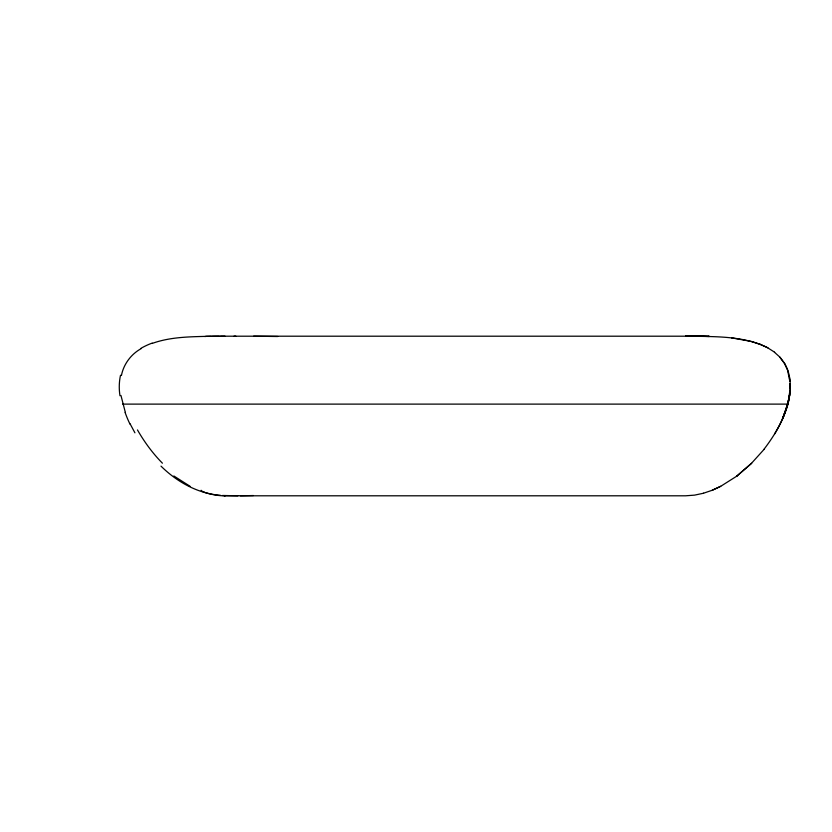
<?xml version="1.0" encoding="UTF-8"?>
<svg xmlns="http://www.w3.org/2000/svg" width="832" height="832" viewBox="0 0 832 832"><rect width="100%" height="100%" fill="white"/><g stroke="black" fill="none" stroke-linecap="round" stroke-linejoin="round"><path stroke-width="1.25" d="M784.576 363.428C791.326 374.785 791.305 388.627 788.414 401.159L789.807 390.988M789.984 388.471L790.015 383.604L790.161 385.944M764.192 449.02C778.014 430.82 790.036 409.386 790.4 385.944M774.602 433.971C781.768 421.866 787.571 408.793 789.537 394.774M787.311 405.257L785.949 409.812L789.776 394.774M121.42 375.523C123.573 364.26 131.05 354.182 141.086 348.681M787.093 406.931L788.601 401.18M786.906 406.921L782.486 418.787L787.696 404.113M782.714 418.787L787.831 404.113M764.39 449.02L751.514 463.278L736.892 475.977M737.017 475.977L751.691 463.278M703.456 493.23L712.306 490.235L720.741 486.283L737.048 475.977M712.306 490.235L720.72 486.283M152.204 343.418C171.101 336.606 191.526 336.773 211.359 336.242M703.539 493.23L694.564 495.134L685.589 495.799L224.39 495.799M253.406 495.539L240.354 495.799M212.295 336.242L214.115 336.222M214.781 336.211L219.378 336.201M220.532 336.201L689.229 336.201C715.645 336.71 743.735 335.733 767.957 347.859M224.994 336.19L206.804 336.294A14.508 10.286 89.2 0 0 204.953 336.575M234.01 336.201L235.81 336.19M709.332 336.419L685.63 336.19L709.332 336.419L708.323 336.419M760.178 344.282L767.79 347.859L774.654 352.238M122.668 404.113L787.883 404.113M237.817 495.799L222.508 495.477M685.63 336.19L692.838 336.201M253.614 336.201L277.67 336.513M688.709 336.201L708.51 336.419M220.501 495.321C197.787 493.615 176.966 481.926 160.992 466.128M731.557 337.854L751.39 341.453L760.063 344.282M173.846 475.977L190.05 486.283M774.436 352.238L780.229 357.427M780.177 357.427L784.628 363.428M780 357.427L784.441 363.428L787.623 370.209M134.919 432.817L130.114 423.862M125.299 412.246L120.973 395.522M787.582 370.209L789.828 381.254M789.506 377.738L789.786 381.254M141.014 348.275A106.454 73.247 -73.6 0 1 152.183 343.096M119.985 395.751A45.573 37.43 89.6 0 1 120.515 375.232M225.129 495.893A68.609 68.609 0 0 1 204.318 492.274M204.298 492.346A16.567 11.523 -74.3 0 1 201.126 490.287M129.938 424.018A90.719 65.957 88.8 0 1 125.081 412.381M162.427 463.195A172.016 121.202 87 0 1 137.467 429.936"/></g></svg>
